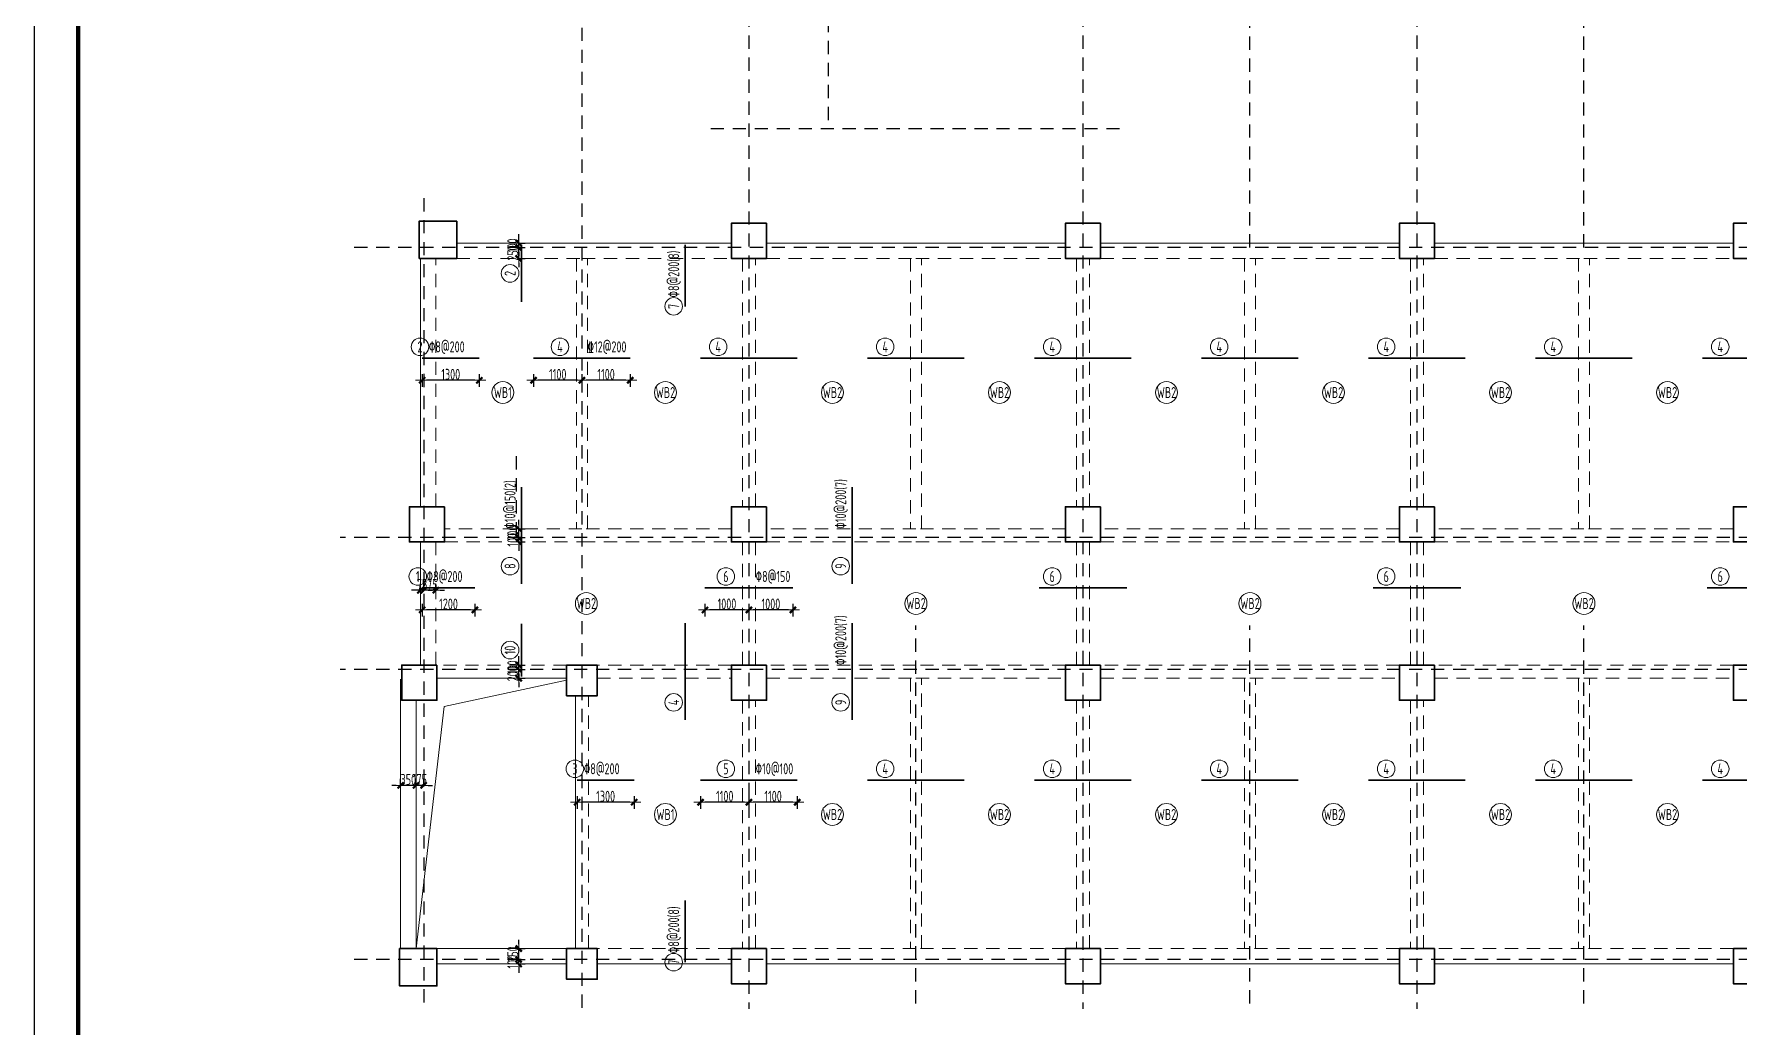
# Model space of a CAD drawing. Header units: millimetres. Extents: x 539196 to 807275, y 431843 to 1156631.
# Drawn here: x 747875 to 786665, y 534726 to 557314 of the extents above; entities that cross this region are included whole.
import ezdxf
from ezdxf.enums import TextEntityAlignment as Align

# ---------------------------------------------------------------- set-up
doc = ezdxf.new("R2010")
doc.units = ezdxf.units.MM
doc.header["$MEASUREMENT"] = 0
doc.linetypes.add('DOTE', pattern=[2.42, 2, -0.2, 0.02, -0.2])
doc.linetypes.add('虚线', pattern=[500, 300, -200])
doc.layers.add('DOTE', color=1, linetype='DOTE')
doc.layers.add('PUB_TITLE', color=4, linetype='Continuous')
for name, color, linetype, lineweight in [('尺寸标注-梁', 3, 'Continuous', 18), ('板洞边线', 253, 'Continuous', 18), ('楼板正筋文字', 7, 'Continuous', 18), ('楼板负筋文字', 7, 'Continuous', 18), ('楼板负筋标注', 3, 'Continuous', 18), ('楼板负筋编号', 3, 'Continuous', 18), ('楼板负筋钢筋', 1, 'Continuous', 35), ('砼柱', 2, 'Continuous', 35), ('砼梁', 4, 'Continuous', 18)]:
    doc.layers.add(name, color=color, linetype=linetype, lineweight=lineweight)
doc.styles.add('样式 1_yjk_yjk_yjk_yjk_yjk_yjk_yjk_yjk_yjk_yjk_yjk_yjk', font='yjkeng.shx', dxfattribs={"width": 0.7, "bigfont": 'yjkchn.shx'})
doc.dimstyles.new('盈建科结构_yjk_yjk_yjk_yjk_yjk_yjk_yjk_yjk_yjk_yjk_yjk_yjk', dxfattribs={"dimscale": 100, "dimtxt": 2.5, "dimasz": 1, "dimexe": 1.5, "dimexo": 0.625, "dimgap": 0.1, "dimtad": 1, "dimdec": 0, "dimrnd": 1, "dimzin": 0, "dimdsep": 46, "dimtxsty": '样式 1_yjk_yjk_yjk_yjk_yjk_yjk_yjk_yjk_yjk_yjk_yjk_yjk', "dimblk": '_yjkbk', "dimblk1": 'ARCHTICK', "dimblk2": 'ARCHTICK', "dimcen": 0.09, "dimadec": 0, "dimazin": 0, "dimtfac": 1, "dimtdec": 4, "dimtix": 1, "dimtmove": 2, "dimatfit": 3, "dimfxl": 0, "dimtolj": 1, "dimtzin": 0, "dimarcsym": 0})

# ---------------------------------------------------------------- blocks, each defined once
blk = doc.blocks.new('_yjkbk')
blk.add_line((-1, 0), (1.5, 0))
blk.add_lwpolyline([(-0.7, -0.7, 0.5, 0.5, 0), (0.7, 0.7, 0.5, 0.5, 0)], format="xyseb")
blk = doc.blocks.new('*D564')
at = {"layer": 'Defpoints', "color": 0}
for p in [(756740, 544660), (756740, 544659), (757015, 544659)]:
    blk.add_point(p, dxfattribs=at)
at = {"layer": '尺寸标注-梁', "color": 0, "lineweight": -2}
for p, q in [((756640, 544660), (756540, 544660)), ((756740, 544659), (756740, 544810)), ((757015, 544660), (756740, 544660)), ((757015, 544659), (757015, 544810)), ((757115, 544660), (757215, 544660))]:
    blk.add_line(p, q, dxfattribs=at)
at = {"layer": '尺寸标注-梁', "color": 0, "lineweight": -2, "xscale": 100, "yscale": 100, "zscale": 100}
blk.add_blockref('_yjkbk', (756740, 544660), dxfattribs=at)
at = {"layer": '尺寸标注-梁', "color": 0, "lineweight": -2, "xscale": 100, "yscale": 100, "zscale": 100, "rotation": 180}
blk.add_blockref('_yjkbk', (757015, 544660), dxfattribs=at)
at = {"layer": '尺寸标注-梁', "color": 0, "insert": (756878, 544795), "char_height": 250, "attachment_point": 5, "style": '样式 1_yjk_yjk_yjk_yjk_yjk_yjk_yjk_yjk_yjk_yjk_yjk_yjk'}
blk.add_mtext('\\A1;275', dxfattribs=at)
blk = doc.blocks.new('_ARCHTICK')
at = {"color": 0, "linetype": 'ByBlock', "const_width": 0.15}
blk.add_lwpolyline([(-0.5, -0.5), (0.5, 0.5)], dxfattribs=at)
blk = doc.blocks.new('*D565')
at = {"layer": 'Defpoints', "color": 0}
for p in [(756665, 544660), (756665, 544659), (756740, 544659)]:
    blk.add_point(p, dxfattribs=at)
at = {"layer": '尺寸标注-梁', "color": 0, "lineweight": -2}
for p, q in [((756565, 544660), (756465, 544660)), ((756665, 544659), (756665, 544810)), ((756740, 544660), (756665, 544660)), ((756740, 544659), (756740, 544810)), ((756840, 544660), (756940, 544660))]:
    blk.add_line(p, q, dxfattribs=at)
at = {"layer": '尺寸标注-梁', "color": 0, "lineweight": -2, "xscale": 100, "yscale": 100, "zscale": 100}
blk.add_blockref('_yjkbk', (756665, 544660), dxfattribs=at)
at = {"layer": '尺寸标注-梁', "color": 0, "lineweight": -2, "xscale": 100, "yscale": 100, "zscale": 100, "rotation": 180}
blk.add_blockref('_yjkbk', (756740, 544660), dxfattribs=at)
at = {"layer": '尺寸标注-梁', "color": 0, "insert": (756703, 544795), "char_height": 250, "attachment_point": 5, "style": '样式 1_yjk_yjk_yjk_yjk_yjk_yjk_yjk_yjk_yjk_yjk_yjk_yjk'}
blk.add_mtext('\\A1;75', dxfattribs=at)
blk = doc.blocks.new('*D566')
at = {"layer": 'Defpoints', "color": 0}
for p in [(756565, 540220), (756565, 540219), (756740, 540219)]:
    blk.add_point(p, dxfattribs=at)
at = {"layer": '尺寸标注-梁', "color": 0, "lineweight": -2}
for p, q in [((756565, 540219), (756565, 540370)), ((756740, 540219), (756740, 540370)), ((756465, 540220), (756365, 540220)), ((756740, 540220), (756565, 540220)), ((756840, 540220), (756940, 540220))]:
    blk.add_line(p, q, dxfattribs=at)
at = {"layer": '尺寸标注-梁', "color": 0, "lineweight": -2, "xscale": 100, "yscale": 100, "zscale": 100}
blk.add_blockref('_yjkbk', (756565, 540220), dxfattribs=at)
at = {"layer": '尺寸标注-梁', "color": 0, "lineweight": -2, "xscale": 100, "yscale": 100, "zscale": 100, "rotation": 180}
blk.add_blockref('_yjkbk', (756740, 540220), dxfattribs=at)
at = {"layer": '尺寸标注-梁', "color": 0, "insert": (756653, 540355), "char_height": 250, "attachment_point": 5, "style": '样式 1_yjk_yjk_yjk_yjk_yjk_yjk_yjk_yjk_yjk_yjk_yjk_yjk'}
blk.add_mtext('\\A1;175', dxfattribs=at)
blk = doc.blocks.new('*D567')
at = {"layer": 'Defpoints', "color": 0}
for p in [(756215, 540220), (756215, 540219), (756565, 540219)]:
    blk.add_point(p, dxfattribs=at)
at = {"layer": '尺寸标注-梁', "color": 0, "lineweight": -2}
for p, q in [((756215, 540219), (756215, 540370)), ((756565, 540219), (756565, 540370)), ((756115, 540220), (756015, 540220)), ((756565, 540220), (756215, 540220)), ((756665, 540220), (756765, 540220))]:
    blk.add_line(p, q, dxfattribs=at)
at = {"layer": '尺寸标注-梁', "color": 0, "lineweight": -2, "xscale": 100, "yscale": 100, "zscale": 100}
blk.add_blockref('_yjkbk', (756215, 540220), dxfattribs=at)
at = {"layer": '尺寸标注-梁', "color": 0, "lineweight": -2, "xscale": 100, "yscale": 100, "zscale": 100, "rotation": 180}
blk.add_blockref('_yjkbk', (756565, 540220), dxfattribs=at)
at = {"layer": '尺寸标注-梁', "color": 0, "insert": (756390, 540355), "char_height": 250, "attachment_point": 5, "style": '样式 1_yjk_yjk_yjk_yjk_yjk_yjk_yjk_yjk_yjk_yjk_yjk_yjk'}
blk.add_mtext('\\A1;350', dxfattribs=at)
blk = doc.blocks.new('*D568')
at = {"layer": 'Defpoints', "color": 0}
for p in [(758900, 552459), (758901, 552459), (758900, 552209)]:
    blk.add_point(p, dxfattribs=at)
at = {"layer": '尺寸标注-梁', "color": 0, "lineweight": -2}
for p, q in [((758900, 552459), (759051, 552459)), ((758901, 552559), (758901, 552659)), ((758901, 552209), (758901, 552459)), ((758900, 552209), (759051, 552209)), ((758901, 552109), (758901, 552009))]:
    blk.add_line(p, q, dxfattribs=at)
at = {"layer": '尺寸标注-梁', "color": 0, "lineweight": -2, "xscale": 100, "yscale": 100, "zscale": 100}
for p, rotation in [((758901, 552459), 270), ((758901, 552209), 90)]:
    blk.add_blockref('_yjkbk', p, dxfattribs=dict(at, rotation=rotation))
at = {"layer": '尺寸标注-梁', "color": 0, "insert": (758766, 552334), "char_height": 250, "attachment_point": 5, "rotation": 90, "style": '样式 1_yjk_yjk_yjk_yjk_yjk_yjk_yjk_yjk_yjk_yjk_yjk_yjk'}
blk.add_mtext('\\A1;250', dxfattribs=at)
blk = doc.blocks.new('*D569')
at = {"layer": 'Defpoints', "color": 0}
for p in [(758900, 552559), (758900, 552459), (758901, 552559)]:
    blk.add_point(p, dxfattribs=at)
at = {"layer": '尺寸标注-梁', "color": 0, "lineweight": -2}
for p, q in [((758901, 552659), (758901, 552759)), ((758900, 552559), (759051, 552559)), ((758900, 552459), (759051, 552459)), ((758901, 552459), (758901, 552559)), ((758901, 552359), (758901, 552259))]:
    blk.add_line(p, q, dxfattribs=at)
at = {"layer": '尺寸标注-梁', "color": 0, "lineweight": -2, "xscale": 100, "yscale": 100, "zscale": 100}
for p, rotation in [((758901, 552559), 270), ((758901, 552459), 90)]:
    blk.add_blockref('_yjkbk', p, dxfattribs=dict(at, rotation=rotation))
at = {"layer": '尺寸标注-梁', "color": 0, "insert": (758766, 552509), "char_height": 250, "attachment_point": 5, "rotation": 90, "style": '样式 1_yjk_yjk_yjk_yjk_yjk_yjk_yjk_yjk_yjk_yjk_yjk_yjk'}
blk.add_mtext('\\A1;100', dxfattribs=at)
blk = doc.blocks.new('*D570')
at = {"layer": 'Defpoints', "color": 0}
for p in [(758900, 545859), (758901, 545859), (758900, 545759)]:
    blk.add_point(p, dxfattribs=at)
at = {"layer": '尺寸标注-梁', "color": 0, "lineweight": -2}
for p, q in [((758900, 545859), (759051, 545859)), ((758901, 545959), (758901, 546059)), ((758901, 545759), (758901, 545859)), ((758900, 545759), (759051, 545759)), ((758901, 545659), (758901, 545559))]:
    blk.add_line(p, q, dxfattribs=at)
at = {"layer": '尺寸标注-梁', "color": 0, "lineweight": -2, "xscale": 100, "yscale": 100, "zscale": 100}
for p, rotation in [((758901, 545859), 270), ((758901, 545759), 90)]:
    blk.add_blockref('_yjkbk', p, dxfattribs=dict(at, rotation=rotation))
at = {"layer": '尺寸标注-梁', "color": 0, "insert": (758766, 545809), "char_height": 250, "attachment_point": 5, "rotation": 90, "style": '样式 1_yjk_yjk_yjk_yjk_yjk_yjk_yjk_yjk_yjk_yjk_yjk_yjk'}
blk.add_mtext('\\A1;100', dxfattribs=at)
blk = doc.blocks.new('*D571')
at = {"layer": 'Defpoints', "color": 0}
for p in [(758900, 546059), (758900, 545859), (758901, 546059)]:
    blk.add_point(p, dxfattribs=at)
at = {"layer": '尺寸标注-梁', "color": 0, "lineweight": -2}
for p, q in [((758901, 546159), (758901, 546259)), ((758900, 546059), (759051, 546059)), ((758900, 545859), (759051, 545859)), ((758901, 545859), (758901, 546059)), ((758901, 545759), (758901, 545659))]:
    blk.add_line(p, q, dxfattribs=at)
at = {"layer": '尺寸标注-梁', "color": 0, "lineweight": -2, "xscale": 100, "yscale": 100, "zscale": 100}
for p, rotation in [((758901, 546059), 270), ((758901, 545859), 90)]:
    blk.add_blockref('_yjkbk', p, dxfattribs=dict(at, rotation=rotation))
at = {"layer": '尺寸标注-梁', "color": 0, "insert": (758766, 545959), "char_height": 250, "attachment_point": 5, "rotation": 90, "style": '样式 1_yjk_yjk_yjk_yjk_yjk_yjk_yjk_yjk_yjk_yjk_yjk_yjk'}
blk.add_mtext('\\A1;200', dxfattribs=at)
blk = doc.blocks.new('*D572')
at = {"layer": 'Defpoints', "color": 0}
for p in [(758900, 542859), (758901, 542859), (758900, 542659)]:
    blk.add_point(p, dxfattribs=at)
at = {"layer": '尺寸标注-梁', "color": 0, "lineweight": -2}
for p, q in [((758900, 542859), (759051, 542859)), ((758901, 542959), (758901, 543059)), ((758901, 542659), (758901, 542859)), ((758900, 542659), (759051, 542659)), ((758901, 542559), (758901, 542459))]:
    blk.add_line(p, q, dxfattribs=at)
at = {"layer": '尺寸标注-梁', "color": 0, "lineweight": -2, "xscale": 100, "yscale": 100, "zscale": 100}
for p, rotation in [((758901, 542859), 270), ((758901, 542659), 90)]:
    blk.add_blockref('_yjkbk', p, dxfattribs=dict(at, rotation=rotation))
at = {"layer": '尺寸标注-梁', "color": 0, "insert": (758766, 542759), "char_height": 250, "attachment_point": 5, "rotation": 90, "style": '样式 1_yjk_yjk_yjk_yjk_yjk_yjk_yjk_yjk_yjk_yjk_yjk_yjk'}
blk.add_mtext('\\A1;200', dxfattribs=at)
blk = doc.blocks.new('*D573')
at = {"layer": 'Defpoints', "color": 0}
for p in [(758900, 542959), (758900, 542859), (758901, 542959)]:
    blk.add_point(p, dxfattribs=at)
at = {"layer": '尺寸标注-梁', "color": 0, "lineweight": -2}
for p, q in [((758901, 543059), (758901, 543159)), ((758900, 542959), (759051, 542959)), ((758900, 542859), (759051, 542859)), ((758901, 542859), (758901, 542959)), ((758901, 542759), (758901, 542659))]:
    blk.add_line(p, q, dxfattribs=at)
at = {"layer": '尺寸标注-梁', "color": 0, "lineweight": -2, "xscale": 100, "yscale": 100, "zscale": 100}
for p, rotation in [((758901, 542959), 270), ((758901, 542859), 90)]:
    blk.add_blockref('_yjkbk', p, dxfattribs=dict(at, rotation=rotation))
at = {"layer": '尺寸标注-梁', "color": 0, "insert": (758766, 542909), "char_height": 250, "attachment_point": 5, "rotation": 90, "style": '样式 1_yjk_yjk_yjk_yjk_yjk_yjk_yjk_yjk_yjk_yjk_yjk_yjk'}
blk.add_mtext('\\A1;100', dxfattribs=at)
blk = doc.blocks.new('*D574')
at = {"layer": 'Defpoints', "color": 0}
for p in [(758900, 536259), (758900, 536159), (758901, 536259)]:
    blk.add_point(p, dxfattribs=at)
at = {"layer": '尺寸标注-梁', "color": 0, "lineweight": -2}
for p, q in [((758900, 536259), (759051, 536259)), ((758900, 536159), (759051, 536159)), ((758901, 536359), (758901, 536459)), ((758901, 536159), (758901, 536259)), ((758901, 536059), (758901, 535959))]:
    blk.add_line(p, q, dxfattribs=at)
at = {"layer": '尺寸标注-梁', "color": 0, "lineweight": -2, "xscale": 100, "yscale": 100, "zscale": 100}
for p, rotation in [((758901, 536259), 270), ((758901, 536159), 90)]:
    blk.add_blockref('_yjkbk', p, dxfattribs=dict(at, rotation=rotation))
at = {"layer": '尺寸标注-梁', "color": 0, "insert": (758766, 536209), "char_height": 250, "attachment_point": 5, "rotation": 90, "style": '样式 1_yjk_yjk_yjk_yjk_yjk_yjk_yjk_yjk_yjk_yjk_yjk_yjk'}
blk.add_mtext('\\A1;100', dxfattribs=at)
blk = doc.blocks.new('*D575')
at = {"layer": 'Defpoints', "color": 0}
for p in [(758900, 536509), (758901, 536509), (758900, 536259)]:
    blk.add_point(p, dxfattribs=at)
at = {"layer": '尺寸标注-梁', "color": 0, "lineweight": -2}
for p, q in [((758900, 536509), (759051, 536509)), ((758901, 536609), (758901, 536709)), ((758901, 536259), (758901, 536509)), ((758900, 536259), (759051, 536259)), ((758901, 536159), (758901, 536059))]:
    blk.add_line(p, q, dxfattribs=at)
at = {"layer": '尺寸标注-梁', "color": 0, "lineweight": -2, "xscale": 100, "yscale": 100, "zscale": 100}
for p, rotation in [((758901, 536509), 270), ((758901, 536259), 90)]:
    blk.add_blockref('_yjkbk', p, dxfattribs=dict(at, rotation=rotation))
at = {"layer": '尺寸标注-梁', "color": 0, "insert": (758766, 536384), "char_height": 250, "attachment_point": 5, "rotation": 90, "style": '样式 1_yjk_yjk_yjk_yjk_yjk_yjk_yjk_yjk_yjk_yjk_yjk_yjk'}
blk.add_mtext('\\A1;250', dxfattribs=at)
blk = doc.blocks.new('*D580')
at = {"layer": 'Defpoints', "color": 0}
for p in [(756705, 544413), (757905, 544413), (756705, 544213)]:
    blk.add_point(p, dxfattribs=at)
at = {"layer": '楼板负筋标注', "color": 0, "lineweight": -2}
for p, q in [((756705, 544351), (756705, 544063)), ((757905, 544351), (757905, 544063)), ((757805, 544213), (756805, 544213))]:
    blk.add_line(p, q, dxfattribs=at)
at = {"layer": '楼板负筋标注', "color": 0, "lineweight": -2, "xscale": 100, "yscale": 100, "zscale": 100, "rotation": 180}
blk.add_blockref('_yjkbk', (756705, 544213), dxfattribs=at)
at = {"layer": '楼板负筋标注', "color": 0, "lineweight": -2, "xscale": 100, "yscale": 100, "zscale": 100}
blk.add_blockref('_yjkbk', (757905, 544213), dxfattribs=at)
at = {"layer": '楼板负筋标注', "color": 0, "insert": (757305, 544348), "char_height": 250, "attachment_point": 5, "style": '样式 1_yjk_yjk_yjk_yjk_yjk_yjk_yjk_yjk_yjk_yjk_yjk_yjk'}
blk.add_mtext('\\A1;1200', dxfattribs=at)
blk = doc.blocks.new('*D581')
at = {"layer": 'Defpoints', "color": 0}
for p in [(756705, 549638), (756705, 549438), (758005, 549638)]:
    blk.add_point(p, dxfattribs=at)
at = {"layer": '楼板负筋标注', "color": 0, "lineweight": -2}
for p, q in [((756705, 549576), (756705, 549288)), ((757905, 549438), (756805, 549438)), ((758005, 549576), (758005, 549288))]:
    blk.add_line(p, q, dxfattribs=at)
at = {"layer": '楼板负筋标注', "color": 0, "lineweight": -2, "xscale": 100, "yscale": 100, "zscale": 100, "rotation": 180}
blk.add_blockref('_yjkbk', (756705, 549438), dxfattribs=at)
at = {"layer": '楼板负筋标注', "color": 0, "lineweight": -2, "xscale": 100, "yscale": 100, "zscale": 100}
blk.add_blockref('_yjkbk', (758005, 549438), dxfattribs=at)
at = {"layer": '楼板负筋标注', "color": 0, "insert": (757355, 549573), "char_height": 250, "attachment_point": 5, "style": '样式 1_yjk_yjk_yjk_yjk_yjk_yjk_yjk_yjk_yjk_yjk_yjk_yjk'}
blk.add_mtext('\\A1;1300', dxfattribs=at)
blk = doc.blocks.new('*D582')
at = {"layer": 'Defpoints', "color": 0}
for p in [(760230, 540038), (761530, 540038), (760230, 539838)]:
    blk.add_point(p, dxfattribs=at)
at = {"layer": '楼板负筋标注', "color": 0, "lineweight": -2}
for p, q in [((760230, 539976), (760230, 539688)), ((761530, 539976), (761530, 539688)), ((761430, 539838), (760330, 539838))]:
    blk.add_line(p, q, dxfattribs=at)
at = {"layer": '楼板负筋标注', "color": 0, "lineweight": -2, "xscale": 100, "yscale": 100, "zscale": 100, "rotation": 180}
blk.add_blockref('_yjkbk', (760230, 539838), dxfattribs=at)
at = {"layer": '楼板负筋标注', "color": 0, "lineweight": -2, "xscale": 100, "yscale": 100, "zscale": 100}
blk.add_blockref('_yjkbk', (761530, 539838), dxfattribs=at)
at = {"layer": '楼板负筋标注', "color": 0, "insert": (760880, 539973), "char_height": 250, "attachment_point": 5, "style": '样式 1_yjk_yjk_yjk_yjk_yjk_yjk_yjk_yjk_yjk_yjk_yjk_yjk'}
blk.add_mtext('\\A1;1300', dxfattribs=at)
blk = doc.blocks.new('*D583')
at = {"layer": 'Defpoints', "color": 0}
for p in [(759240, 549638), (759240, 549438), (760340, 549638)]:
    blk.add_point(p, dxfattribs=at)
at = {"layer": '楼板负筋标注', "color": 0, "lineweight": -2}
for p, q in [((759240, 549576), (759240, 549288)), ((760240, 549438), (759340, 549438)), ((760340, 549576), (760340, 549288))]:
    blk.add_line(p, q, dxfattribs=at)
at = {"layer": '楼板负筋标注', "color": 0, "lineweight": -2, "xscale": 100, "yscale": 100, "zscale": 100, "rotation": 180}
blk.add_blockref('_yjkbk', (759240, 549438), dxfattribs=at)
at = {"layer": '楼板负筋标注', "color": 0, "lineweight": -2, "xscale": 100, "yscale": 100, "zscale": 100}
blk.add_blockref('_yjkbk', (760340, 549438), dxfattribs=at)
at = {"layer": '楼板负筋标注', "color": 0, "insert": (759790, 549573), "char_height": 250, "attachment_point": 5, "style": '样式 1_yjk_yjk_yjk_yjk_yjk_yjk_yjk_yjk_yjk_yjk_yjk_yjk'}
blk.add_mtext('\\A1;1100', dxfattribs=at)
blk = doc.blocks.new('*D584')
at = {"layer": 'Defpoints', "color": 0}
for p in [(760340, 549638), (760340, 549438), (761440, 549638)]:
    blk.add_point(p, dxfattribs=at)
at = {"layer": '楼板负筋标注', "color": 0, "lineweight": -2}
for p, q in [((760340, 549576), (760340, 549288)), ((761340, 549438), (760440, 549438)), ((761440, 549576), (761440, 549288))]:
    blk.add_line(p, q, dxfattribs=at)
at = {"layer": '楼板负筋标注', "color": 0, "lineweight": -2, "xscale": 100, "yscale": 100, "zscale": 100, "rotation": 180}
blk.add_blockref('_yjkbk', (760340, 549438), dxfattribs=at)
at = {"layer": '楼板负筋标注', "color": 0, "lineweight": -2, "xscale": 100, "yscale": 100, "zscale": 100}
blk.add_blockref('_yjkbk', (761440, 549438), dxfattribs=at)
at = {"layer": '楼板负筋标注', "color": 0, "insert": (760890, 549573), "char_height": 250, "attachment_point": 5, "style": '样式 1_yjk_yjk_yjk_yjk_yjk_yjk_yjk_yjk_yjk_yjk_yjk_yjk'}
blk.add_mtext('\\A1;1100', dxfattribs=at)
blk = doc.blocks.new('*D585')
at = {"layer": 'Defpoints', "color": 0}
for p in [(763040, 540038), (764140, 540038), (763040, 539838)]:
    blk.add_point(p, dxfattribs=at)
at = {"layer": '楼板负筋标注', "color": 0, "lineweight": -2}
for p, q in [((763040, 539976), (763040, 539688)), ((764140, 539976), (764140, 539688)), ((764040, 539838), (763140, 539838))]:
    blk.add_line(p, q, dxfattribs=at)
at = {"layer": '楼板负筋标注', "color": 0, "lineweight": -2, "xscale": 100, "yscale": 100, "zscale": 100, "rotation": 180}
blk.add_blockref('_yjkbk', (763040, 539838), dxfattribs=at)
at = {"layer": '楼板负筋标注', "color": 0, "lineweight": -2, "xscale": 100, "yscale": 100, "zscale": 100}
blk.add_blockref('_yjkbk', (764140, 539838), dxfattribs=at)
at = {"layer": '楼板负筋标注', "color": 0, "insert": (763590, 539973), "char_height": 250, "attachment_point": 5, "style": '样式 1_yjk_yjk_yjk_yjk_yjk_yjk_yjk_yjk_yjk_yjk_yjk_yjk'}
blk.add_mtext('\\A1;1100', dxfattribs=at)
blk = doc.blocks.new('*D586')
at = {"layer": 'Defpoints', "color": 0}
for p in [(764140, 540038), (765240, 540038), (764140, 539838)]:
    blk.add_point(p, dxfattribs=at)
at = {"layer": '楼板负筋标注', "color": 0, "lineweight": -2}
for p, q in [((764140, 539976), (764140, 539688)), ((765240, 539976), (765240, 539688)), ((765140, 539838), (764240, 539838))]:
    blk.add_line(p, q, dxfattribs=at)
at = {"layer": '楼板负筋标注', "color": 0, "lineweight": -2, "xscale": 100, "yscale": 100, "zscale": 100, "rotation": 180}
blk.add_blockref('_yjkbk', (764140, 539838), dxfattribs=at)
at = {"layer": '楼板负筋标注', "color": 0, "lineweight": -2, "xscale": 100, "yscale": 100, "zscale": 100}
blk.add_blockref('_yjkbk', (765240, 539838), dxfattribs=at)
at = {"layer": '楼板负筋标注', "color": 0, "insert": (764690, 539973), "char_height": 250, "attachment_point": 5, "style": '样式 1_yjk_yjk_yjk_yjk_yjk_yjk_yjk_yjk_yjk_yjk_yjk_yjk'}
blk.add_mtext('\\A1;1100', dxfattribs=at)
blk = doc.blocks.new('*D587')
at = {"layer": 'Defpoints', "color": 0}
for p in [(763140, 544413), (764140, 544413), (763140, 544213)]:
    blk.add_point(p, dxfattribs=at)
at = {"layer": '楼板负筋标注', "color": 0, "lineweight": -2}
for p, q in [((763140, 544351), (763140, 544063)), ((764140, 544351), (764140, 544063)), ((764040, 544213), (763240, 544213))]:
    blk.add_line(p, q, dxfattribs=at)
at = {"layer": '楼板负筋标注', "color": 0, "lineweight": -2, "xscale": 100, "yscale": 100, "zscale": 100, "rotation": 180}
blk.add_blockref('_yjkbk', (763140, 544213), dxfattribs=at)
at = {"layer": '楼板负筋标注', "color": 0, "lineweight": -2, "xscale": 100, "yscale": 100, "zscale": 100}
blk.add_blockref('_yjkbk', (764140, 544213), dxfattribs=at)
at = {"layer": '楼板负筋标注', "color": 0, "insert": (763640, 544348), "char_height": 250, "attachment_point": 5, "style": '样式 1_yjk_yjk_yjk_yjk_yjk_yjk_yjk_yjk_yjk_yjk_yjk_yjk'}
blk.add_mtext('\\A1;1000', dxfattribs=at)
blk = doc.blocks.new('*D588')
at = {"layer": 'Defpoints', "color": 0}
for p in [(764140, 544413), (765140, 544413), (764140, 544213)]:
    blk.add_point(p, dxfattribs=at)
at = {"layer": '楼板负筋标注', "color": 0, "lineweight": -2}
for p, q in [((764140, 544351), (764140, 544063)), ((765140, 544351), (765140, 544063)), ((765040, 544213), (764240, 544213))]:
    blk.add_line(p, q, dxfattribs=at)
at = {"layer": '楼板负筋标注', "color": 0, "lineweight": -2, "xscale": 100, "yscale": 100, "zscale": 100, "rotation": 180}
blk.add_blockref('_yjkbk', (764140, 544213), dxfattribs=at)
at = {"layer": '楼板负筋标注', "color": 0, "lineweight": -2, "xscale": 100, "yscale": 100, "zscale": 100}
blk.add_blockref('_yjkbk', (765140, 544213), dxfattribs=at)
at = {"layer": '楼板负筋标注', "color": 0, "insert": (764640, 544348), "char_height": 250, "attachment_point": 5, "style": '样式 1_yjk_yjk_yjk_yjk_yjk_yjk_yjk_yjk_yjk_yjk_yjk_yjk'}
blk.add_mtext('\\A1;1000', dxfattribs=at)
blk = doc.blocks.new('jzzw')
at = {"layer": 'DOTE', "color": 1, "linetype": '虚线'}
for p, q in [((928786, 890469), (928786, 834829)), ((932586, 852149), (932586, 890469)), ((936386, 890469), (936386, 834829)), ((940186, 852149), (940186, 890469)), ((917386, 873149), (917386, 834829)), ((921186, 872969), (921186, 834829)), ((922986, 857849), (922986, 854849)), ((929618, 854849), (920186, 854849)), ((913786, 853271), (913786, 834829)), ((913786, 853271), (913786, 834829)), ((913786, 853271), (913786, 834829)), ((952506, 852149), (912186, 852149)), ((915886, 847399), (915886, 845549)), ((952506, 845549), (911886, 845549)), ((952506, 845549), (911886, 845549)), ((924986, 834949), (924986, 843549)), ((932586, 834949), (932586, 843549)), ((940186, 834949), (940186, 843549)), ((952506, 842549), (911886, 842549)), ((952506, 842549), (911886, 842549)), ((952506, 835949), (912186, 835949)), ((952506, 835949), (912186, 835949)), ((952506, 835949), (912186, 835949)), ((952506, 835949), (912186, 835949))]:
    blk.add_line(p, q, dxfattribs=at)

msp = doc.modelspace()

# ---------------------------------------------------------------- linework, layer by layer
at = {"layer": 'PUB_TITLE'}
msp.add_lwpolyline([(747875.2, 515943), (807275.2, 515943), (807275.2, 600043), (747875.2, 600043)], close=True, dxfattribs=at)
at = {"layer": 'PUB_TITLE', "const_width": 100}
msp.add_lwpolyline([(748875.2, 516943), (806275.2, 516943), (806275.2, 597543), (748875.2, 597543)], close=True, dxfattribs=at)
at = {"layer": '板洞边线'}
for p, q in [((757040.2, 542159.2), (757040.2, 542659.2)), ((759990.2, 542616.3), (757206, 542018.4)), ((759990.2, 542659.2), (759990.2, 542616.3)), ((756565.2, 542159.2), (757040.2, 542159.2)), ((757206, 542018.4), (756565.2, 536509.2))]:
    msp.add_line(p, q, dxfattribs=at)
at = {"layer": '楼板正筋文字'}
for centre in [(758540.2, 549159.2), (762240.2, 549159.2), (766040.2, 549159.2), (769840.2, 549159.2), (773640.2, 549159.2), (777440.2, 549159.2), (781240.2, 549159.2), (785040.2, 549159.2), (760440.2, 544359.2), (767940.2, 544359.2), (775540.2, 544359.2), (783140.2, 544359.2), (762240.2, 539559.2), (766040.2, 539559.2), (769840.2, 539559.2), (773640.2, 539559.2), (777440.2, 539559.2), (781240.2, 539559.2), (785040.2, 539559.2)]:
    msp.add_circle(centre, 250, dxfattribs=at)
at = {"layer": '楼板负筋编号'}
for centre in [(758705, 551869.2), (762428.6, 551119.2), (756655.2, 550198), (759840.2, 550198), (763440.2, 550198), (767240.2, 550198), (771040.2, 550198), (774840.2, 550198), (778640.2, 550198), (782440.2, 550198), (786240.2, 550198), (758705, 545209.2), (766228.6, 545209.2), (756605.2, 544973.2), (763615.2, 544973.2), (771040.2, 544973.2), (778640.2, 544973.2), (786240.2, 544973.2), (758705, 543299.2), (762428.6, 542109.2), (766228.6, 542109.2), (760180.2, 540598), (763615.2, 540598), (767240.2, 540598), (771040.2, 540598), (774840.2, 540598), (778640.2, 540598), (782440.2, 540598), (786240.2, 540598), (762428.6, 536199.2)]:
    msp.add_circle(centre, 200, dxfattribs=at)
at = {"layer": '楼板负筋钢筋'}
for points in [[(758965, 551219.2), (758965, 552519.2)], [(762688.6, 551119.2), (762688.6, 552519.2)], [(756705.2, 549938), (758005.2, 549938)], [(759240.2, 549938), (761440.2, 549938)], [(763040.2, 549938), (765240.2, 549938)], [(766840.2, 549938), (769040.2, 549938)], [(770640.2, 549938), (772840.2, 549938)], [(774440.2, 549938), (776640.2, 549938)], [(778240.2, 549938), (780440.2, 549938)], [(782040.2, 549938), (784240.2, 549938)], [(785840.2, 549938), (788040.2, 549938)], [(758965, 544809.2), (758965, 547009.2)], [(766488.6, 544809.2), (766488.6, 547009.2)], [(756705.2, 544713.2), (757905.2, 544713.2)], [(763140.2, 544713.2), (765140.2, 544713.2)], [(770740.2, 544713.2), (772740.2, 544713.2)], [(778340.2, 544713.2), (780340.2, 544713.2)], [(785940.2, 544713.2), (787940.2, 544713.2)], [(758965, 542699.2), (758965, 543899.2)], [(762688.6, 541709.2), (762688.6, 543909.2)], [(766488.6, 541709.2), (766488.6, 543909.2)], [(760230.2, 540338), (761530.2, 540338)], [(763040.2, 540338), (765240.2, 540338)], [(766840.2, 540338), (769040.2, 540338)], [(770640.2, 540338), (772840.2, 540338)], [(774440.2, 540338), (776640.2, 540338)], [(778240.2, 540338), (780440.2, 540338)], [(782040.2, 540338), (784240.2, 540338)], [(785840.2, 540338), (788040.2, 540338)], [(762688.6, 536199.2), (762688.6, 537599.2)]]:
    msp.add_lwpolyline(points, dxfattribs=at)
at = {"layer": '砼柱'}
for points in [[(757490.2, 553059.2), (756640.2, 553059.2), (756640.2, 552209.2), (757490.2, 552209.2)], [(764540.2, 553009.2), (763740.2, 553009.2), (763740.2, 552209.2), (764540.2, 552209.2)], [(772140.2, 553009.2), (771340.2, 553009.2), (771340.2, 552209.2), (772140.2, 552209.2)], [(779740.2, 553009.2), (778940.2, 553009.2), (778940.2, 552209.2), (779740.2, 552209.2)], [(787340.2, 553009.2), (786540.2, 553009.2), (786540.2, 552209.2), (787340.2, 552209.2)], [(757215.2, 546559.2), (756415.2, 546559.2), (756415.2, 545759.2), (757215.2, 545759.2)], [(764540.2, 546559.2), (763740.2, 546559.2), (763740.2, 545759.2), (764540.2, 545759.2)], [(772140.2, 546559.2), (771340.2, 546559.2), (771340.2, 545759.2), (772140.2, 545759.2)], [(779740.2, 546559.2), (778940.2, 546559.2), (778940.2, 545759.2), (779740.2, 545759.2)], [(787340.2, 546559.2), (786540.2, 546559.2), (786540.2, 545759.2), (787340.2, 545759.2)], [(757040.2, 542959.2), (756240.2, 542959.2), (756240.2, 542159.2), (757040.2, 542159.2)], [(760690.2, 542959.2), (759990.2, 542959.2), (759990.2, 542259.2), (760690.2, 542259.2)], [(764540.2, 542959.2), (763740.2, 542959.2), (763740.2, 542159.2), (764540.2, 542159.2)], [(772140.2, 542959.2), (771340.2, 542959.2), (771340.2, 542159.2), (772140.2, 542159.2)], [(779740.2, 542959.2), (778940.2, 542959.2), (778940.2, 542159.2), (779740.2, 542159.2)], [(787340.2, 542959.2), (786540.2, 542959.2), (786540.2, 542159.2), (787340.2, 542159.2)], [(757040.2, 536509.2), (756190.2, 536509.2), (756190.2, 535659.2), (757040.2, 535659.2)], [(760690.2, 536509.2), (759990.2, 536509.2), (759990.2, 535809.2), (760690.2, 535809.2)], [(764540.2, 536509.2), (763740.2, 536509.2), (763740.2, 535709.2), (764540.2, 535709.2)], [(772140.2, 536509.2), (771340.2, 536509.2), (771340.2, 535709.2), (772140.2, 535709.2)], [(779740.2, 536509.2), (778940.2, 536509.2), (778940.2, 535709.2), (779740.2, 535709.2)], [(787340.2, 536509.2), (786540.2, 536509.2), (786540.2, 535709.2), (787340.2, 535709.2)]]:
    msp.add_lwpolyline(points, close=True, dxfattribs=at)
at = {"layer": '砼梁'}
for p, q in [((760340.2, 552559.2), (757490.2, 552559.2)), ((763740.2, 552559.2), (760340.2, 552559.2)), ((767940.2, 552559.2), (764540.2, 552559.2)), ((771340.2, 552559.2), (767940.2, 552559.2)), ((775540.2, 552559.2), (772140.2, 552559.2)), ((778940.2, 552559.2), (775540.2, 552559.2)), ((783140.2, 552559.2), (779740.2, 552559.2)), ((786540.2, 552559.2), (783140.2, 552559.2)), ((756665.2, 552209.2), (756665.2, 546559.2)), ((756665.2, 545759.2), (756665.2, 542959.2)), ((756215.2, 542639.2), (756215.2, 536509.2)), ((757040.2, 542659.2), (759990.2, 542659.2)), ((756565.2, 536509.2), (756565.2, 542159.2)), ((760190.2, 542259.2), (760190.2, 536509.2)), ((759990.2, 536509.2), (757040.2, 536509.2)), ((757040.2, 536159.2), (759990.2, 536159.2)), ((760690.2, 536159.2), (763740.2, 536159.2)), ((764540.2, 536159.2), (767940.2, 536159.2)), ((767940.2, 536159.2), (771340.2, 536159.2)), ((772140.2, 536159.2), (775540.2, 536159.2)), ((775540.2, 536159.2), (778940.2, 536159.2)), ((779740.2, 536159.2), (783140.2, 536159.2)), ((783140.2, 536159.2), (786540.2, 536159.2))]:
    msp.add_line(p, q, dxfattribs=at)
at = {"layer": '砼梁', "linetype": '虚线'}
for p, q in [((757015.2, 546559.2), (757015.2, 552209.2)), ((757490.2, 552209.2), (760340.2, 552209.2)), ((760215.2, 552209.2), (760215.2, 546059.2)), ((760340.2, 552209.2), (763740.2, 552209.2)), ((760465.2, 546059.2), (760465.2, 552209.2)), ((763990.2, 552209.2), (763990.2, 546559.2)), ((764290.2, 546559.2), (764290.2, 552209.2)), ((764540.2, 552209.2), (767940.2, 552209.2)), ((767815.2, 552209.2), (767815.2, 546059.2)), ((767940.2, 552209.2), (771340.2, 552209.2)), ((768065.2, 546059.2), (768065.2, 552209.2)), ((771590.2, 552209.2), (771590.2, 546559.2)), ((771890.2, 546559.2), (771890.2, 552209.2)), ((772140.2, 552209.2), (775540.2, 552209.2)), ((775415.2, 552209.2), (775415.2, 546059.2)), ((775540.2, 552209.2), (778940.2, 552209.2)), ((775665.2, 546059.2), (775665.2, 552209.2)), ((779190.2, 552209.2), (779190.2, 546559.2)), ((779490.2, 546559.2), (779490.2, 552209.2)), ((779740.2, 552209.2), (783140.2, 552209.2)), ((783015.2, 552209.2), (783015.2, 546059.2)), ((783140.2, 552209.2), (786540.2, 552209.2)), ((783265.2, 546059.2), (783265.2, 552209.2)), ((760340.2, 546059.2), (757215.2, 546059.2)), ((763740.2, 546059.2), (760340.2, 546059.2)), ((767940.2, 546059.2), (764540.2, 546059.2)), ((771340.2, 546059.2), (767940.2, 546059.2)), ((775540.2, 546059.2), (772140.2, 546059.2)), ((778940.2, 546059.2), (775540.2, 546059.2)), ((783140.2, 546059.2), (779740.2, 546059.2)), ((786540.2, 546059.2), (783140.2, 546059.2)), ((757015.2, 542959.2), (757015.2, 545759.2)), ((757215.2, 545759.2), (760340.2, 545759.2)), ((760340.2, 545759.2), (763740.2, 545759.2)), ((763990.2, 545759.2), (763990.2, 542959.2)), ((764290.2, 542959.2), (764290.2, 545759.2)), ((764540.2, 545759.2), (767940.2, 545759.2)), ((767940.2, 545759.2), (771340.2, 545759.2)), ((771590.2, 545759.2), (771590.2, 542959.2)), ((771890.2, 542959.2), (771890.2, 545759.2)), ((772140.2, 545759.2), (775540.2, 545759.2)), ((775540.2, 545759.2), (778940.2, 545759.2)), ((779190.2, 545759.2), (779190.2, 542959.2)), ((779490.2, 542959.2), (779490.2, 545759.2)), ((779740.2, 545759.2), (783140.2, 545759.2)), ((783140.2, 545759.2), (786540.2, 545759.2)), ((759990.2, 542959.2), (757040.2, 542959.2)), ((763740.2, 542959.2), (760690.2, 542959.2)), ((767940.2, 542959.2), (764540.2, 542959.2)), ((771340.2, 542959.2), (767940.2, 542959.2)), ((775540.2, 542959.2), (772140.2, 542959.2)), ((778940.2, 542959.2), (775540.2, 542959.2)), ((783140.2, 542959.2), (779740.2, 542959.2)), ((786540.2, 542959.2), (783140.2, 542959.2)), ((760690.2, 542659.2), (763740.2, 542659.2)), ((764540.2, 542659.2), (767940.2, 542659.2)), ((767815.2, 542659.2), (767815.2, 536509.2)), ((767940.2, 542659.2), (771340.2, 542659.2)), ((768065.2, 536509.2), (768065.2, 542659.2)), ((772140.2, 542659.2), (775540.2, 542659.2)), ((775415.2, 542659.2), (775415.2, 536509.2)), ((775540.2, 542659.2), (778940.2, 542659.2)), ((775665.2, 536509.2), (775665.2, 542659.2)), ((779740.2, 542659.2), (783140.2, 542659.2)), ((783015.2, 542659.2), (783015.2, 536509.2)), ((783140.2, 542659.2), (786540.2, 542659.2)), ((783265.2, 536509.2), (783265.2, 542659.2)), ((760490.2, 536509.2), (760490.2, 542259.2)), ((763990.2, 542159.2), (763990.2, 536509.2)), ((764290.2, 536509.2), (764290.2, 542159.2)), ((771590.2, 542159.2), (771590.2, 536509.2)), ((771890.2, 536509.2), (771890.2, 542159.2)), ((779190.2, 542159.2), (779190.2, 536509.2)), ((779490.2, 536509.2), (779490.2, 542159.2)), ((763740.2, 536509.2), (760690.2, 536509.2)), ((767940.2, 536509.2), (764540.2, 536509.2)), ((771340.2, 536509.2), (767940.2, 536509.2)), ((775540.2, 536509.2), (772140.2, 536509.2)), ((778940.2, 536509.2), (775540.2, 536509.2)), ((783140.2, 536509.2), (779740.2, 536509.2)), ((786540.2, 536509.2), (783140.2, 536509.2))]:
    msp.add_line(p, q, dxfattribs=at)

# ---------------------------------------------------------------- block references
msp.add_blockref('jzzw', (-157045.6, -299689.7))

# ---------------------------------------------------------------- texts
at = {"layer": '楼板正筋文字', "linetype": 'Continuous', "char_height": 250, "attachment_point": 5, "line_spacing_factor": 0.7, "style": '样式 1_yjk_yjk_yjk_yjk_yjk_yjk_yjk_yjk_yjk_yjk_yjk_yjk'}
for s, insert in [('WB1', (758540.2, 549159.2)), ('WB2', (762240.2, 549159.2)), ('WB2', (766040.2, 549159.2)), ('WB2', (769840.2, 549159.2)), ('WB2', (773640.2, 549159.2)), ('WB2', (777440.2, 549159.2)), ('WB2', (781240.2, 549159.2)), ('WB2', (785040.2, 549159.2)), ('WB2', (760440.2, 544359.2)), ('WB2', (767940.2, 544359.2)), ('WB2', (775540.2, 544359.2)), ('WB2', (783140.2, 544359.2)), ('WB1', (762240.2, 539559.2)), ('WB2', (766040.2, 539559.2)), ('WB2', (769840.2, 539559.2)), ('WB2', (773640.2, 539559.2)), ('WB2', (777440.2, 539559.2)), ('WB2', (781240.2, 539559.2)), ('WB2', (785040.2, 539559.2))]:
    msp.add_mtext(s, dxfattribs=dict(at, insert=insert))
at = {"layer": '楼板负筋文字', "linetype": 'Continuous', "style": '样式 1_yjk_yjk_yjk_yjk_yjk_yjk_yjk_yjk_yjk_yjk_yjk_yjk', "width": 0.7}
for s, p in [('\x828@200(8)', (762628.6, 551319.2)), ('\x8210@150(2)', (758905, 546059.2)), ('\x8210@200(7)', (766428.6, 546059.2)), ('\x8210@200(7)', (766428.6, 542959.2)), ('\x828@200(8)', (762628.6, 536399.2))]:
    msp.add_text(s, height=250, rotation=449.99999, dxfattribs=at).set_placement(p, align=Align.BOTTOM_LEFT)
for s, p in [('\x828@200', (756855.2, 549998)), ('\x8412@200', (760465.2, 549998)), ('\x828@200', (756805.2, 544773.2)), ('\x828@150', (764290.2, 544773.2)), ('\x828@200', (760380.2, 540398)), ('\x8210@100', (764290.2, 540398))]:
    msp.add_text(s, height=250, dxfattribs=at).set_placement(p, align=Align.BOTTOM_LEFT)
at = {"layer": '楼板负筋编号', "linetype": 'Continuous', "style": '样式 1_yjk_yjk_yjk_yjk_yjk_yjk_yjk_yjk_yjk_yjk_yjk_yjk', "width": 0.7}
for s, p in [('2', (758705, 551869.2)), ('7', (762428.6, 551119.2)), ('8', (758705, 545209.2)), ('9', (766228.6, 545209.2)), ('10', (758705, 543299.2)), ('4', (762428.6, 542109.2)), ('9', (766228.6, 542109.2)), ('7', (762428.6, 536199.2))]:
    msp.add_text(s, height=250, rotation=449.99999, dxfattribs=at).set_placement(p, align=Align.MIDDLE_CENTER)
for s, p in [('2', (756655.2, 550198)), ('4', (759840.2, 550198)), ('4', (763440.2, 550198)), ('4', (767240.2, 550198)), ('4', (771040.2, 550198)), ('4', (774840.2, 550198)), ('4', (778640.2, 550198)), ('4', (782440.2, 550198)), ('4', (786240.2, 550198)), ('1', (756605.2, 544973.2)), ('6', (763615.2, 544973.2)), ('6', (771040.2, 544973.2)), ('6', (778640.2, 544973.2)), ('6', (786240.2, 544973.2)), ('3', (760180.2, 540598)), ('5', (763615.2, 540598)), ('4', (767240.2, 540598)), ('4', (771040.2, 540598)), ('4', (774840.2, 540598)), ('4', (778640.2, 540598)), ('4', (782440.2, 540598)), ('4', (786240.2, 540598))]:
    msp.add_text(s, height=250, dxfattribs=at).set_placement(p, align=Align.MIDDLE_CENTER)

# ---------------------------------------------------------------- dimensions: what is measured, and where the dimension line sits
at = {"layer": '尺寸标注-梁'}
for p1, p2, picture, middle in [((758900.2, 552459.2), (758900.2, 552559.2), '*D569', (758766.2, 552509.2)), ((758900.2, 552209.2), (758900.2, 552459.2), '*D568', (758766.2, 552334.2)), ((758900.2, 545859.2), (758900.2, 546059.2), '*D571', (758766.2, 545959.2)), ((758900.2, 545759.2), (758900.2, 545859.2), '*D570', (758766.2, 545809.2)), ((756740.2, 544659.2), (756665.2, 544659.2), '*D565', (756702.7, 544795.2)), ((757015.2, 544659.2), (756740.2, 544659.2), '*D564', (756877.7, 544795.2)), ((758900.2, 542859.2), (758900.2, 542959.2), '*D573', (758766.2, 542909.2)), ((758900.2, 542659.2), (758900.2, 542859.2), '*D572', (758766.2, 542759.2)), ((756565.2, 540219.2), (756215.2, 540219.2), '*D567', (756390.2, 540355.2)), ((756740.2, 540219.2), (756565.2, 540219.2), '*D566', (756652.7, 540355.2)), ((758900.2, 536259.2), (758900.2, 536509.2), '*D575', (758766.2, 536384.2)), ((758900.2, 536159.2), (758900.2, 536259.2), '*D574', (758766.2, 536209.2))]:
    dim = msp.add_aligned_dim(p1=p1, p2=p2, distance=-1, dimstyle='盈建科结构_yjk_yjk_yjk_yjk_yjk_yjk_yjk_yjk_yjk_yjk_yjk_yjk', override={"dimscale": 100, "dimtxt": 2.5, "dimasz": 1, "dimexe": 1.5, "dimexo": 0, "dimgap": 0.1, "dimtad": 1, "dimlfac": 1, "dimrnd": 5, "dimdle": 0, "dimfxlon": 0}, dxfattribs=at)
    dim.commit()
    dim.dimension.update_dxf_attribs({"geometry": picture, "text_midpoint": middle})
at = {"layer": '楼板负筋标注'}
for p1, p2, text, picture, middle in [((758005.2, 549638), (756705.2, 549638), '1300', '*D581', (757355.2, 549573)), ((760340.2, 549638), (759240.2, 549638), '1100', '*D583', (759790.2, 549573)), ((761440.2, 549638), (760340.2, 549638), '1100', '*D584', (760890.2, 549573)), ((757905.2, 544413.2), (756705.2, 544413.2), '1200', '*D580', (757305.2, 544348.2)), ((764140.2, 544413.2), (763140.2, 544413.2), '1000', '*D587', (763640.2, 544348.2)), ((765140.2, 544413.2), (764140.2, 544413.2), '1000', '*D588', (764640.2, 544348.2)), ((761530.2, 540038), (760230.2, 540038), '1300', '*D582', (760880.2, 539973)), ((764140.2, 540038), (763040.2, 540038), '1100', '*D585', (763590.2, 539973)), ((765240.2, 540038), (764140.2, 540038), '1100', '*D586', (764690.2, 539973))]:
    dim = msp.add_aligned_dim(p1=p1, p2=p2, distance=200, text=text, dimstyle='盈建科结构_yjk_yjk_yjk_yjk_yjk_yjk_yjk_yjk_yjk_yjk_yjk_yjk', override={"dimscale": 100, "dimtxt": 2.5, "dimasz": 1, "dimexe": 1.5, "dimexo": 0.625, "dimgap": 0.1, "dimtad": 1, "dimlfac": 1, "dimrnd": 5, "dimdle": 0, "dimfxlon": 0}, dxfattribs=at)
    dim.commit()
    dim.dimension.update_dxf_attribs({"geometry": picture, "text_midpoint": middle})

doc.saveas('drawing.dxf')
